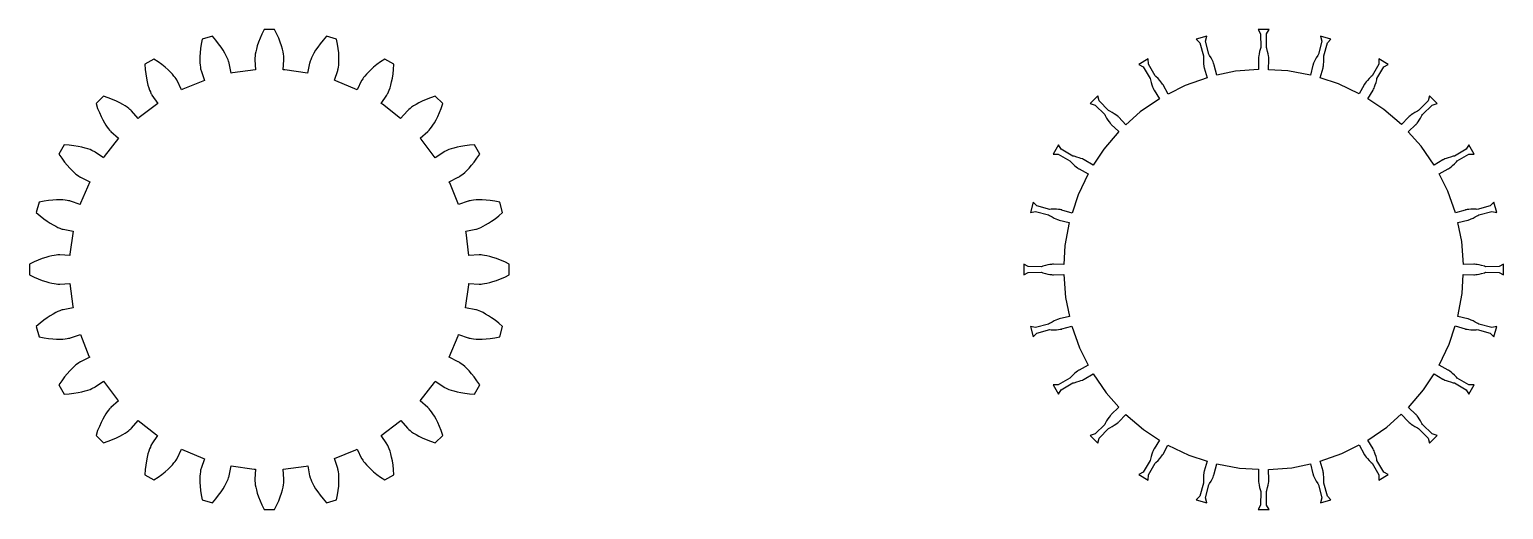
# Model space of a CAD drawing. Header units: metres. Extents: x -24 to 324, y -24 to 424.
# Drawn here: x 175.9 to 324.1, y 75.9 to 124.1 of the extents above; entities that cross this region are included whole.
import ezdxf

# ---------------------------------------------------------------- set-up
doc = ezdxf.new("R2010")
doc.units = ezdxf.units.M

msp = doc.modelspace()

# ---------------------------------------------------------------- linework, layer by layer
for p, q in [((193.243, 123.172), (193.143, 122.67)), ((194.265, 123.446), (193.243, 123.172)), ((194.603, 123.061), (194.265, 123.446)), ((194.895, 122.696), (194.603, 123.061)), ((199.057, 123.244), (198.905, 122.849)), ((199.244, 123.672), (199.057, 123.244)), ((199.471, 124.131), (199.244, 123.672)), ((200.529, 124.131), (199.471, 124.131)), ((200.756, 123.672), (200.529, 124.131)), ((200.943, 123.244), (200.756, 123.672)), ((201.095, 122.849), (200.943, 123.244)), ((205.397, 123.061), (205.105, 122.696)), ((205.735, 123.446), (205.397, 123.061)), ((206.757, 123.172), (205.735, 123.446)), ((206.857, 122.67), (206.757, 123.172)), ((294.279, 123.45), (293.229, 123.168)), ((293.229, 123.168), (293.584, 122.799)), ((294.157, 122.952), (294.279, 123.45)), ((300.544, 124.131), (299.456, 124.131)), ((299.456, 124.131), (299.703, 123.683)), ((299.703, 123.683), (299.72, 122.325)), ((300.28, 122.325), (300.297, 123.683)), ((300.297, 123.683), (300.544, 124.131)), ((306.771, 123.168), (305.721, 123.45)), ((305.721, 123.45), (305.843, 122.952)), ((306.416, 122.799), (306.771, 123.168)), ((193.028, 121.787), (193.006, 121.409)), ((193.073, 122.208), (193.028, 121.787)), ((193.143, 122.67), (193.073, 122.208)), ((195.144, 122.354), (194.895, 122.696)), ((195.353, 122.038), (195.144, 122.354)), ((195.523, 121.751), (195.353, 122.038)), ((195.66, 121.496), (195.523, 121.751)), ((198.584, 121.646), (198.556, 121.448)), ((198.628, 121.887), (198.584, 121.646)), ((198.694, 122.169), (198.628, 121.887)), ((198.785, 122.49), (198.694, 122.169)), ((198.905, 122.849), (198.785, 122.49)), ((201.215, 122.49), (201.095, 122.849)), ((201.306, 122.169), (201.215, 122.49)), ((201.372, 121.887), (201.306, 122.169)), ((201.416, 121.646), (201.372, 121.887)), ((201.444, 121.448), (201.416, 121.646)), ((204.477, 121.751), (204.34, 121.496)), ((204.647, 122.038), (204.477, 121.751)), ((204.856, 122.354), (204.647, 122.038)), ((205.105, 122.696), (204.856, 122.354)), ((206.927, 122.208), (206.857, 122.67)), ((206.972, 121.787), (206.927, 122.208)), ((206.994, 121.409), (206.972, 121.787)), ((293.584, 122.799), (293.952, 121.492)), ((294.492, 121.637), (294.157, 122.952)), ((294.561, 121.531), (294.492, 121.637)), ((299.547, 121.688), (299.51, 121.491)), ((299.602, 121.926), (299.547, 121.688)), ((299.681, 122.205), (299.602, 121.926)), ((299.72, 122.325), (299.681, 122.205)), ((300.319, 122.205), (300.28, 122.325)), ((300.398, 121.926), (300.319, 122.205)), ((300.453, 121.688), (300.398, 121.926)), ((300.49, 121.491), (300.453, 121.688)), ((305.508, 121.637), (305.439, 121.531)), ((305.843, 122.952), (305.508, 121.637)), ((306.048, 121.492), (306.416, 122.799)), ((188.392, 121.163), (187.476, 120.634)), ((187.476, 120.634), (187.509, 120.123)), ((187.509, 120.123), (187.561, 119.658)), ((188.818, 120.879), (188.392, 121.163)), ((189.195, 120.602), (188.818, 120.879)), ((189.524, 120.336), (189.195, 120.602)), ((189.807, 120.085), (189.524, 120.336)), ((193.006, 121.409), (193.001, 121.076)), ((193.001, 121.076), (193.01, 120.786)), ((193.01, 120.786), (193.029, 120.542)), ((193.029, 120.542), (193.054, 120.343)), ((193.054, 120.343), (193.08, 120.19)), ((193.08, 120.19), (193.104, 120.081)), ((195.766, 121.275), (195.66, 121.496)), ((195.844, 121.091), (195.766, 121.275)), ((195.898, 120.945), (195.844, 121.091)), ((195.932, 120.838), (195.898, 120.945)), ((195.949, 120.774), (195.932, 120.838)), ((195.954, 120.752), (195.949, 120.774)), ((196.15, 119.744), (195.954, 120.752)), ((198.542, 121.293), (198.536, 121.181)), ((198.536, 121.181), (198.536, 121.115)), ((198.536, 121.115), (198.537, 121.092)), ((198.537, 121.092), (198.609, 120.059)), ((198.556, 121.448), (198.542, 121.293)), ((201.392, 120.068), (201.463, 121.092)), ((201.458, 121.293), (201.444, 121.448)), ((201.464, 121.181), (201.458, 121.293)), ((201.463, 121.092), (201.464, 121.115)), ((201.464, 121.115), (201.464, 121.181)), ((204.046, 120.752), (203.848, 119.736)), ((204.051, 120.774), (204.046, 120.752)), ((204.068, 120.838), (204.051, 120.774)), ((204.102, 120.945), (204.068, 120.838)), ((204.156, 121.091), (204.102, 120.945)), ((204.234, 121.275), (204.156, 121.091)), ((204.34, 121.496), (204.234, 121.275)), ((206.896, 120.081), (206.92, 120.19)), ((206.92, 120.19), (206.946, 120.343)), ((206.946, 120.343), (206.971, 120.542)), ((206.971, 120.542), (206.99, 120.786)), ((206.99, 120.786), (206.999, 121.076)), ((206.999, 121.076), (206.994, 121.409)), ((210.476, 120.336), (210.193, 120.085)), ((210.805, 120.602), (210.476, 120.336)), ((211.182, 120.879), (210.805, 120.602)), ((211.608, 121.163), (211.182, 120.879)), ((212.524, 120.634), (211.608, 121.163)), ((212.439, 119.658), (212.491, 120.123)), ((212.491, 120.123), (212.524, 120.634)), ((288.405, 121.17), (287.464, 120.626)), ((287.464, 120.626), (287.902, 120.361)), ((287.902, 120.361), (288.595, 119.194)), ((288.416, 120.658), (288.405, 121.17)), ((289.08, 119.474), (288.416, 120.658)), ((293.944, 121.366), (293.941, 121.076)), ((293.941, 121.076), (293.949, 120.832)), ((293.952, 121.492), (293.944, 121.366)), ((293.949, 120.832), (293.965, 120.632)), ((293.965, 120.632), (293.984, 120.477)), ((293.984, 120.477), (294.003, 120.367)), ((294.003, 120.367), (294.017, 120.302)), ((294.017, 120.302), (294.023, 120.281)), ((294.023, 120.281), (294.316, 119.287)), ((294.709, 121.282), (294.561, 121.531)), ((294.825, 121.066), (294.709, 121.282)), ((294.911, 120.885), (294.825, 121.066)), ((294.971, 120.742), (294.911, 120.885)), ((295.01, 120.637), (294.971, 120.742)), ((295.03, 120.574), (295.01, 120.637)), ((295.036, 120.552), (295.03, 120.574)), ((295.283, 119.53), (295.036, 120.552)), ((299.501, 120.101), (297.176, 119.926)), ((299.479, 121.226), (299.476, 121.159)), ((299.476, 121.159), (299.476, 121.137)), ((299.476, 121.137), (299.501, 120.101)), ((299.489, 121.336), (299.479, 121.226)), ((299.51, 121.491), (299.489, 121.336)), ((300.511, 121.336), (300.49, 121.491)), ((300.498, 120.085), (300.524, 121.137)), ((300.521, 121.226), (300.511, 121.336)), ((300.524, 121.159), (300.521, 121.226)), ((300.524, 121.137), (300.524, 121.159)), ((304.964, 120.552), (304.721, 119.546)), ((304.97, 120.574), (304.964, 120.552)), ((304.99, 120.637), (304.97, 120.574)), ((305.029, 120.742), (304.99, 120.637)), ((305.089, 120.885), (305.029, 120.742)), ((305.175, 121.066), (305.089, 120.885)), ((305.291, 121.282), (305.175, 121.066)), ((305.439, 121.531), (305.291, 121.282)), ((305.68, 119.272), (305.977, 120.281)), ((305.977, 120.281), (305.983, 120.302)), ((305.983, 120.302), (305.997, 120.367)), ((305.997, 120.367), (306.016, 120.477)), ((306.016, 120.477), (306.035, 120.632)), ((306.035, 120.632), (306.051, 120.832)), ((306.056, 121.366), (306.048, 121.492)), ((306.051, 120.832), (306.059, 121.076)), ((306.059, 121.076), (306.056, 121.366)), ((311.584, 120.658), (310.92, 119.474)), ((311.405, 119.194), (312.098, 120.361)), ((311.595, 121.17), (311.584, 120.658)), ((312.536, 120.626), (311.595, 121.17)), ((312.098, 120.361), (312.536, 120.626)), ((187.561, 119.658), (187.627, 119.24)), ((187.627, 119.24), (187.703, 118.87)), ((187.703, 118.87), (187.785, 118.546)), ((190.046, 119.852), (189.807, 120.085)), ((190.244, 119.641), (190.046, 119.852)), ((190.403, 119.454), (190.244, 119.641)), ((190.527, 119.296), (190.403, 119.454)), ((190.617, 119.169), (190.527, 119.296)), ((190.677, 119.075), (190.617, 119.169)), ((190.71, 119.018), (190.677, 119.075)), ((190.721, 118.998), (190.71, 119.018)), ((191.171, 118.075), (190.721, 118.998)), ((193.464, 119.016), (191.3, 118.147)), ((193.104, 120.081), (193.121, 120.016)), ((193.121, 120.016), (193.128, 119.995)), ((193.128, 119.995), (193.464, 119.016)), ((196.293, 119.781), (196.15, 119.744)), ((198.609, 120.059), (196.293, 119.781)), ((201.539, 120.066), (201.392, 120.068)), ((203.848, 119.736), (201.539, 120.066)), ((206.538, 119.024), (206.872, 119.995)), ((206.68, 118.984), (206.538, 119.024)), ((208.825, 118.068), (206.68, 118.984)), ((206.872, 119.995), (206.879, 120.016)), ((206.879, 120.016), (206.896, 120.081)), ((209.279, 118.998), (208.825, 118.068)), ((209.29, 119.018), (209.279, 118.998)), ((209.323, 119.075), (209.29, 119.018)), ((209.383, 119.169), (209.323, 119.075)), ((209.473, 119.296), (209.383, 119.169)), ((209.597, 119.454), (209.473, 119.296)), ((209.756, 119.641), (209.597, 119.454)), ((209.954, 119.852), (209.756, 119.641)), ((210.193, 120.085), (209.954, 119.852)), ((212.215, 118.546), (212.297, 118.87)), ((212.297, 118.87), (212.373, 119.24)), ((212.373, 119.24), (212.439, 119.658)), ((288.595, 119.194), (288.621, 119.07)), ((288.621, 119.07), (288.692, 118.79)), ((288.692, 118.79), (288.764, 118.556)), ((289.174, 119.39), (289.08, 119.474)), ((289.381, 119.188), (289.174, 119.39)), ((289.549, 119.009), (289.381, 119.188)), ((289.679, 118.856), (289.549, 119.009)), ((289.774, 118.733), (289.679, 118.856)), ((289.838, 118.642), (289.774, 118.733)), ((289.875, 118.586), (289.838, 118.642)), ((294.316, 119.287), (292.115, 118.516)), ((297.176, 119.926), (295.283, 119.53)), ((302.429, 119.978), (300.498, 120.085)), ((304.721, 119.546), (302.429, 119.978)), ((307.517, 118.668), (305.68, 119.272)), ((309.619, 117.658), (307.517, 118.668)), ((310.162, 118.642), (310.125, 118.586)), ((310.226, 118.733), (310.162, 118.642)), ((310.321, 118.856), (310.226, 118.733)), ((310.451, 119.009), (310.321, 118.856)), ((310.619, 119.188), (310.451, 119.009)), ((310.826, 119.39), (310.619, 119.188)), ((310.92, 119.474), (310.826, 119.39)), ((311.236, 118.556), (311.308, 118.79)), ((311.308, 118.79), (311.379, 119.07)), ((311.379, 119.07), (311.405, 119.194)), ((183.311, 117.438), (182.562, 116.689)), ((183.796, 117.273), (183.311, 117.438)), ((184.231, 117.103), (183.796, 117.273)), ((187.785, 118.546), (187.869, 118.269)), ((187.869, 118.269), (187.95, 118.038)), ((187.95, 118.038), (188.026, 117.852)), ((188.026, 117.852), (188.091, 117.711)), ((188.091, 117.711), (188.142, 117.612)), ((188.142, 117.612), (188.175, 117.554)), ((188.175, 117.554), (188.187, 117.535)), ((188.187, 117.535), (188.765, 116.676)), ((191.3, 118.147), (191.171, 118.075)), ((211.239, 116.683), (211.813, 117.535)), ((211.813, 117.535), (211.825, 117.554)), ((211.825, 117.554), (211.858, 117.612)), ((211.858, 117.612), (211.909, 117.711)), ((211.909, 117.711), (211.974, 117.852)), ((211.974, 117.852), (212.05, 118.038)), ((212.05, 118.038), (212.131, 118.269)), ((212.131, 118.269), (212.215, 118.546)), ((216.204, 117.273), (215.769, 117.103)), ((216.689, 117.438), (216.204, 117.273)), ((217.438, 116.689), (216.689, 117.438)), ((283.321, 117.448), (282.552, 116.679)), ((283.464, 116.956), (283.321, 117.448)), ((289.518, 117.159), (287.591, 115.844)), ((288.764, 118.556), (288.831, 118.367)), ((288.831, 118.367), (288.889, 118.222)), ((288.889, 118.222), (288.936, 118.121)), ((288.936, 118.121), (288.967, 118.062)), ((288.967, 118.062), (288.978, 118.043)), ((288.978, 118.043), (289.518, 117.159)), ((289.886, 118.567), (289.875, 118.586)), ((290.389, 117.643), (289.886, 118.567)), ((292.115, 118.516), (290.389, 117.643)), ((310.114, 118.567), (309.619, 117.658)), ((310.125, 118.586), (310.114, 118.567)), ((310.474, 117.145), (311.022, 118.043)), ((312.093, 116.087), (310.474, 117.145)), ((311.022, 118.043), (311.033, 118.062)), ((311.033, 118.062), (311.064, 118.121)), ((311.064, 118.121), (311.111, 118.222)), ((311.111, 118.222), (311.169, 118.367)), ((311.169, 118.367), (311.236, 118.556)), ((316.679, 117.448), (316.536, 116.956)), ((317.448, 116.679), (316.679, 117.448)), ((182.562, 116.689), (182.727, 116.204)), ((182.727, 116.204), (182.897, 115.769)), ((182.897, 115.769), (183.069, 115.382)), ((184.618, 116.931), (184.231, 117.103)), ((184.956, 116.762), (184.618, 116.931)), ((185.247, 116.599), (184.956, 116.762)), ((185.493, 116.446), (185.247, 116.599)), ((185.695, 116.308), (185.493, 116.446)), ((185.855, 116.187), (185.695, 116.308)), ((185.975, 116.087), (185.855, 116.187)), ((186.057, 116.012), (185.975, 116.087)), ((186.105, 115.965), (186.057, 116.012)), ((186.12, 115.949), (186.105, 115.965)), ((186.794, 115.174), (186.12, 115.949)), ((188.765, 116.676), (186.9, 115.277)), ((211.366, 116.608), (211.239, 116.683)), ((213.2, 115.168), (211.366, 116.608)), ((213.88, 115.949), (213.2, 115.168)), ((213.895, 115.965), (213.88, 115.949)), ((213.943, 116.012), (213.895, 115.965)), ((214.025, 116.087), (213.943, 116.012)), ((214.145, 116.187), (214.025, 116.087)), ((214.305, 116.308), (214.145, 116.187)), ((214.507, 116.446), (214.305, 116.308)), ((214.753, 116.599), (214.507, 116.446)), ((215.044, 116.762), (214.753, 116.599)), ((215.382, 116.931), (215.044, 116.762)), ((215.769, 117.103), (215.382, 116.931)), ((216.931, 115.382), (217.103, 115.769)), ((217.103, 115.769), (217.273, 116.204)), ((217.273, 116.204), (217.438, 116.689)), ((282.552, 116.679), (283.044, 116.536)), ((283.044, 116.536), (284.016, 115.589)), ((284.411, 115.984), (283.464, 116.956)), ((284.525, 115.927), (284.411, 115.984)), ((284.777, 115.786), (284.525, 115.927)), ((284.985, 115.656), (284.777, 115.786)), ((285.15, 115.542), (284.985, 115.656)), ((287.591, 115.844), (286.15, 114.555)), ((313.861, 114.566), (312.093, 116.087)), ((315.015, 115.656), (314.85, 115.542)), ((315.223, 115.786), (315.015, 115.656)), ((315.475, 115.927), (315.223, 115.786)), ((315.589, 115.984), (315.475, 115.927)), ((316.536, 116.956), (315.589, 115.984)), ((315.984, 115.589), (316.956, 116.536)), ((316.956, 116.536), (317.448, 116.679)), ((183.069, 115.382), (183.238, 115.044)), ((183.238, 115.044), (183.401, 114.753)), ((183.401, 114.753), (183.554, 114.507)), ((183.554, 114.507), (183.692, 114.305)), ((183.692, 114.305), (183.813, 114.145)), ((186.9, 115.277), (186.794, 115.174)), ((216.187, 114.145), (216.308, 114.305)), ((216.308, 114.305), (216.446, 114.507)), ((216.446, 114.507), (216.599, 114.753)), ((216.599, 114.753), (216.762, 115.044)), ((216.762, 115.044), (216.931, 115.382)), ((284.016, 115.589), (284.073, 115.475)), ((284.073, 115.475), (284.214, 115.223)), ((284.214, 115.223), (284.344, 115.015)), ((284.344, 115.015), (284.458, 114.85)), ((284.458, 114.85), (284.552, 114.726)), ((284.552, 114.726), (284.623, 114.64)), ((284.623, 114.64), (284.668, 114.591)), ((284.668, 114.591), (284.683, 114.575)), ((284.683, 114.575), (285.434, 113.861)), ((285.274, 115.448), (285.15, 115.542)), ((285.36, 115.377), (285.274, 115.448)), ((285.409, 115.332), (285.36, 115.377)), ((285.425, 115.317), (285.409, 115.332)), ((286.15, 114.555), (285.425, 115.317)), ((314.575, 115.317), (313.861, 114.566)), ((314.555, 113.85), (315.317, 114.575)), ((314.591, 115.332), (314.575, 115.317)), ((314.64, 115.377), (314.591, 115.332)), ((314.726, 115.448), (314.64, 115.377)), ((314.85, 115.542), (314.726, 115.448)), ((315.317, 114.575), (315.332, 114.591)), ((315.332, 114.591), (315.377, 114.64)), ((315.377, 114.64), (315.448, 114.726)), ((315.448, 114.726), (315.542, 114.85)), ((315.542, 114.85), (315.656, 115.015)), ((315.656, 115.015), (315.786, 115.223)), ((315.786, 115.223), (315.927, 115.475)), ((315.927, 115.475), (315.984, 115.589)), ((184.832, 113.2), (183.392, 111.366)), ((183.813, 114.145), (183.913, 114.025)), ((183.913, 114.025), (183.988, 113.943)), ((183.988, 113.943), (184.035, 113.895)), ((184.035, 113.895), (184.051, 113.88)), ((184.051, 113.88), (184.832, 113.2)), ((215.174, 113.206), (215.949, 113.88)), ((215.277, 113.1), (215.174, 113.206)), ((216.676, 111.235), (215.277, 113.1)), ((215.949, 113.88), (215.965, 113.895)), ((215.965, 113.895), (216.012, 113.943)), ((216.012, 113.943), (216.087, 114.025)), ((216.087, 114.025), (216.187, 114.145)), ((285.434, 113.861), (283.913, 112.093)), ((315.844, 112.409), (314.555, 113.85)), ((179.366, 112.524), (178.837, 111.608)), ((178.837, 111.608), (179.121, 111.182)), ((179.877, 112.491), (179.366, 112.524)), ((180.342, 112.439), (179.877, 112.491)), ((180.76, 112.373), (180.342, 112.439)), ((181.13, 112.297), (180.76, 112.373)), ((181.454, 112.215), (181.13, 112.297)), ((181.731, 112.131), (181.454, 112.215)), ((181.962, 112.05), (181.731, 112.131)), ((182.148, 111.974), (181.962, 112.05)), ((182.289, 111.909), (182.148, 111.974)), ((182.388, 111.858), (182.289, 111.909)), ((182.446, 111.825), (182.388, 111.858)), ((182.465, 111.813), (182.446, 111.825)), ((183.317, 111.239), (182.465, 111.813)), ((183.392, 111.366), (183.317, 111.239)), ((217.535, 111.813), (216.676, 111.235)), ((217.554, 111.825), (217.535, 111.813)), ((217.612, 111.858), (217.554, 111.825)), ((217.711, 111.909), (217.612, 111.858)), ((217.852, 111.974), (217.711, 111.909)), ((218.038, 112.05), (217.852, 111.974)), ((218.269, 112.131), (218.038, 112.05)), ((218.546, 112.215), (218.269, 112.131)), ((218.87, 112.297), (218.546, 112.215)), ((219.24, 112.373), (218.87, 112.297)), ((219.658, 112.439), (219.24, 112.373)), ((220.123, 112.491), (219.658, 112.439)), ((220.634, 112.524), (220.123, 112.491)), ((221.163, 111.608), (220.634, 112.524)), ((220.879, 111.182), (221.163, 111.608)), ((279.374, 112.536), (278.83, 111.595)), ((278.83, 111.595), (279.342, 111.584)), ((279.342, 111.584), (280.526, 110.92)), ((279.639, 112.098), (279.374, 112.536)), ((280.806, 111.405), (279.639, 112.098)), ((280.93, 111.379), (280.806, 111.405)), ((281.21, 111.308), (280.93, 111.379)), ((281.444, 111.236), (281.21, 111.308)), ((281.633, 111.169), (281.444, 111.236)), ((283.913, 112.093), (282.855, 110.474)), ((317.159, 110.482), (315.844, 112.409)), ((318.556, 111.236), (318.367, 111.169)), ((318.79, 111.308), (318.556, 111.236)), ((319.07, 111.379), (318.79, 111.308)), ((319.194, 111.405), (319.07, 111.379)), ((320.361, 112.098), (319.194, 111.405)), ((319.474, 110.92), (320.658, 111.584)), ((320.626, 112.536), (320.361, 112.098)), ((321.17, 111.595), (320.626, 112.536)), ((320.658, 111.584), (321.17, 111.595)), ((179.121, 111.182), (179.398, 110.805)), ((179.398, 110.805), (179.664, 110.476)), ((179.664, 110.476), (179.915, 110.193)), ((179.915, 110.193), (180.148, 109.954)), ((180.148, 109.954), (180.359, 109.756)), ((180.359, 109.756), (180.546, 109.597)), ((219.454, 109.597), (219.641, 109.756)), ((219.641, 109.756), (219.852, 109.954)), ((219.852, 109.954), (220.085, 110.193)), ((220.085, 110.193), (220.336, 110.476)), ((220.336, 110.476), (220.602, 110.805)), ((220.602, 110.805), (220.879, 111.182)), ((280.526, 110.92), (280.61, 110.826)), ((280.61, 110.826), (280.812, 110.619)), ((280.812, 110.619), (280.991, 110.451)), ((280.991, 110.451), (281.144, 110.321)), ((281.144, 110.321), (281.267, 110.226)), ((281.267, 110.226), (281.358, 110.162)), ((281.358, 110.162), (281.414, 110.126)), ((281.414, 110.126), (281.433, 110.114)), ((281.433, 110.114), (282.342, 109.619)), ((281.778, 111.111), (281.633, 111.169)), ((281.879, 111.064), (281.778, 111.111)), ((281.938, 111.033), (281.879, 111.064)), ((281.957, 111.022), (281.938, 111.033)), ((282.855, 110.474), (281.957, 111.022)), ((318.043, 111.022), (317.159, 110.482)), ((317.643, 109.611), (318.567, 110.114)), ((318.062, 111.033), (318.043, 111.022)), ((318.121, 111.064), (318.062, 111.033)), ((318.222, 111.111), (318.121, 111.064)), ((318.367, 111.169), (318.222, 111.111)), ((318.567, 110.114), (318.586, 110.126)), ((318.586, 110.126), (318.642, 110.162)), ((318.642, 110.162), (318.733, 110.226)), ((318.733, 110.226), (318.856, 110.321)), ((318.856, 110.321), (319.009, 110.451)), ((319.009, 110.451), (319.188, 110.619)), ((319.188, 110.619), (319.39, 110.826)), ((319.39, 110.826), (319.474, 110.92)), ((180.546, 109.597), (180.704, 109.473)), ((180.704, 109.473), (180.831, 109.383)), ((180.831, 109.383), (180.925, 109.323)), ((180.925, 109.323), (180.982, 109.29)), ((180.982, 109.29), (181.002, 109.279)), ((181.002, 109.279), (181.932, 108.825)), ((181.932, 108.825), (181.016, 106.68)), ((218.075, 108.829), (218.998, 109.279)), ((218.147, 108.7), (218.075, 108.829)), ((219.016, 106.536), (218.147, 108.7)), ((218.998, 109.279), (219.018, 109.29)), ((219.018, 109.29), (219.075, 109.323)), ((219.075, 109.323), (219.169, 109.383)), ((219.169, 109.383), (219.296, 109.473)), ((219.296, 109.473), (219.454, 109.597)), ((282.342, 109.619), (281.332, 107.517)), ((318.516, 107.885), (317.643, 109.611)), ((176.828, 106.757), (176.554, 105.735)), ((177.33, 106.857), (176.828, 106.757)), ((177.792, 106.927), (177.33, 106.857)), ((178.213, 106.972), (177.792, 106.927)), ((178.591, 106.994), (178.213, 106.972)), ((178.924, 106.999), (178.591, 106.994)), ((179.214, 106.99), (178.924, 106.999)), ((179.458, 106.971), (179.214, 106.99)), ((179.657, 106.946), (179.458, 106.971)), ((179.81, 106.92), (179.657, 106.946)), ((179.919, 106.896), (179.81, 106.92)), ((179.984, 106.879), (179.919, 106.896)), ((180.005, 106.872), (179.984, 106.879)), ((180.976, 106.538), (180.005, 106.872)), ((219.995, 106.872), (219.016, 106.536)), ((220.016, 106.879), (219.995, 106.872)), ((220.081, 106.896), (220.016, 106.879)), ((220.19, 106.92), (220.081, 106.896)), ((220.343, 106.946), (220.19, 106.92)), ((220.542, 106.971), (220.343, 106.946)), ((220.786, 106.99), (220.542, 106.971)), ((221.076, 106.999), (220.786, 106.99)), ((221.409, 106.994), (221.076, 106.999)), ((221.787, 106.972), (221.409, 106.994)), ((222.208, 106.927), (221.787, 106.972)), ((222.67, 106.857), (222.208, 106.927)), ((223.172, 106.757), (222.67, 106.857)), ((223.446, 105.735), (223.172, 106.757)), ((276.832, 106.771), (276.55, 105.721)), ((277.201, 106.416), (276.832, 106.771)), ((281.332, 107.517), (280.728, 105.68)), ((319.287, 105.684), (318.516, 107.885)), ((323.168, 106.771), (322.799, 106.416)), ((323.45, 105.721), (323.168, 106.771)), ((176.554, 105.735), (176.939, 105.397)), ((176.939, 105.397), (177.304, 105.105)), ((181.016, 106.68), (180.976, 106.538)), ((222.696, 105.105), (223.061, 105.397)), ((223.061, 105.397), (223.446, 105.735)), ((276.55, 105.721), (277.048, 105.843)), ((277.048, 105.843), (278.363, 105.508)), ((278.508, 106.048), (277.201, 106.416)), ((278.363, 105.508), (278.469, 105.439)), ((278.469, 105.439), (278.718, 105.291)), ((278.634, 106.056), (278.508, 106.048)), ((278.924, 106.059), (278.634, 106.056)), ((278.718, 105.291), (278.934, 105.175)), ((279.168, 106.051), (278.924, 106.059)), ((279.368, 106.035), (279.168, 106.051)), ((279.523, 106.016), (279.368, 106.035)), ((279.633, 105.997), (279.523, 106.016)), ((279.698, 105.983), (279.633, 105.997)), ((279.719, 105.977), (279.698, 105.983)), ((280.728, 105.68), (279.719, 105.977)), ((320.281, 105.977), (319.287, 105.684)), ((320.302, 105.983), (320.281, 105.977)), ((320.367, 105.997), (320.302, 105.983)), ((320.477, 106.016), (320.367, 105.997)), ((320.632, 106.035), (320.477, 106.016)), ((320.832, 106.051), (320.632, 106.035)), ((321.076, 106.059), (320.832, 106.051)), ((321.066, 105.175), (321.282, 105.291)), ((321.366, 106.056), (321.076, 106.059)), ((321.282, 105.291), (321.531, 105.439)), ((321.492, 106.048), (321.366, 106.056)), ((322.799, 106.416), (321.492, 106.048)), ((321.531, 105.439), (321.637, 105.508)), ((321.637, 105.508), (322.952, 105.843)), ((322.952, 105.843), (323.45, 105.721)), ((177.304, 105.105), (177.646, 104.856)), ((177.646, 104.856), (177.962, 104.647)), ((177.962, 104.647), (178.249, 104.477)), ((178.249, 104.477), (178.504, 104.34)), ((178.504, 104.34), (178.725, 104.234)), ((178.725, 104.234), (178.909, 104.156)), ((178.909, 104.156), (179.055, 104.102)), ((179.055, 104.102), (179.162, 104.068)), ((179.162, 104.068), (179.226, 104.051)), ((179.226, 104.051), (179.248, 104.046)), ((179.248, 104.046), (180.264, 103.848)), ((180.264, 103.848), (179.934, 101.539)), ((219.744, 103.85), (220.752, 104.046)), ((219.781, 103.707), (219.744, 103.85)), ((220.752, 104.046), (220.774, 104.051)), ((220.774, 104.051), (220.838, 104.068)), ((220.838, 104.068), (220.945, 104.102)), ((220.945, 104.102), (221.091, 104.156)), ((221.091, 104.156), (221.275, 104.234)), ((221.275, 104.234), (221.496, 104.34)), ((221.496, 104.34), (221.751, 104.477)), ((221.751, 104.477), (222.038, 104.647)), ((222.038, 104.647), (222.354, 104.856)), ((222.354, 104.856), (222.696, 105.105)), ((278.934, 105.175), (279.115, 105.089)), ((279.115, 105.089), (279.258, 105.029)), ((279.258, 105.029), (279.363, 104.99)), ((279.363, 104.99), (279.426, 104.97)), ((279.426, 104.97), (279.448, 104.964)), ((279.448, 104.964), (280.454, 104.721)), ((280.454, 104.721), (280.022, 102.429)), ((319.53, 104.717), (320.552, 104.964)), ((319.926, 102.824), (319.53, 104.717)), ((320.552, 104.964), (320.574, 104.97)), ((320.574, 104.97), (320.637, 104.99)), ((320.637, 104.99), (320.742, 105.029)), ((320.742, 105.029), (320.885, 105.089)), ((320.885, 105.089), (321.066, 105.175)), ((220.059, 101.391), (219.781, 103.707)), ((280.022, 102.429), (279.915, 100.498)), ((320.101, 100.499), (319.926, 102.824)), ((176.756, 100.943), (176.328, 100.756)), ((177.151, 101.095), (176.756, 100.943)), ((177.51, 101.215), (177.151, 101.095)), ((177.831, 101.306), (177.51, 101.215)), ((178.113, 101.372), (177.831, 101.306)), ((178.354, 101.416), (178.113, 101.372)), ((178.552, 101.444), (178.354, 101.416)), ((178.707, 101.458), (178.552, 101.444)), ((178.819, 101.464), (178.707, 101.458)), ((178.885, 101.464), (178.819, 101.464)), ((178.908, 101.463), (178.885, 101.464)), ((179.932, 101.392), (178.908, 101.463)), ((179.934, 101.539), (179.932, 101.392)), ((221.092, 101.463), (220.059, 101.391)), ((221.115, 101.464), (221.092, 101.463)), ((221.181, 101.464), (221.115, 101.464)), ((221.293, 101.458), (221.181, 101.464)), ((221.448, 101.444), (221.293, 101.458)), ((221.646, 101.416), (221.448, 101.444)), ((221.887, 101.372), (221.646, 101.416)), ((222.169, 101.306), (221.887, 101.372)), ((222.49, 101.215), (222.169, 101.306)), ((222.849, 101.095), (222.49, 101.215)), ((223.244, 100.943), (222.849, 101.095)), ((223.672, 100.756), (223.244, 100.943)), ((176.328, 100.756), (175.869, 100.529)), ((175.869, 100.529), (175.869, 99.4709)), ((175.869, 99.4709), (176.328, 99.2441)), ((224.131, 100.529), (223.672, 100.756)), ((223.672, 99.2441), (224.131, 99.4709)), ((224.131, 99.4709), (224.131, 100.529)), ((276.317, 100.297), (275.869, 100.544)), ((275.869, 100.544), (275.869, 99.4564)), ((275.869, 99.4564), (276.317, 99.7034)), ((277.675, 100.28), (276.317, 100.297)), ((276.317, 99.7034), (277.675, 99.7204)), ((277.795, 100.319), (277.675, 100.28)), ((277.675, 99.7204), (277.795, 99.6806)), ((278.074, 100.398), (277.795, 100.319)), ((277.795, 99.6806), (278.074, 99.6022)), ((278.312, 100.453), (278.074, 100.398)), ((278.074, 99.6022), (278.312, 99.5468)), ((278.509, 100.49), (278.312, 100.453)), ((278.312, 99.5468), (278.509, 99.5104)), ((278.664, 100.511), (278.509, 100.49)), ((278.509, 99.5104), (278.664, 99.4892)), ((278.774, 100.521), (278.664, 100.511)), ((278.664, 99.4892), (278.774, 99.479)), ((278.841, 100.524), (278.774, 100.521)), ((278.774, 99.479), (278.841, 99.4759)), ((278.863, 100.524), (278.841, 100.524)), ((278.841, 99.4759), (278.863, 99.4757)), ((279.915, 100.498), (278.863, 100.524)), ((278.863, 99.4757), (279.899, 99.5014)), ((279.899, 99.5014), (280.074, 97.1759)), ((319.978, 97.5707), (320.085, 99.5018)), ((320.085, 99.5018), (321.137, 99.4757)), ((321.137, 100.524), (320.101, 100.499)), ((321.159, 100.524), (321.137, 100.524)), ((321.137, 99.4757), (321.159, 99.4759)), ((321.226, 100.521), (321.159, 100.524)), ((321.159, 99.4759), (321.226, 99.479)), ((321.336, 100.511), (321.226, 100.521)), ((321.226, 99.479), (321.336, 99.4892)), ((321.491, 100.49), (321.336, 100.511)), ((321.336, 99.4892), (321.491, 99.5104)), ((321.688, 100.453), (321.491, 100.49)), ((321.491, 99.5104), (321.688, 99.5468)), ((321.926, 100.398), (321.688, 100.453)), ((321.688, 99.5468), (321.926, 99.6022)), ((322.205, 100.319), (321.926, 100.398)), ((321.926, 99.6022), (322.205, 99.6806)), ((322.325, 100.28), (322.205, 100.319)), ((322.205, 99.6806), (322.325, 99.7204)), ((323.683, 100.297), (322.325, 100.28)), ((322.325, 99.7204), (323.683, 99.7034)), ((324.131, 100.544), (323.683, 100.297)), ((323.683, 99.7034), (324.131, 99.4564)), ((324.131, 99.4564), (324.131, 100.544)), ((176.328, 99.2441), (176.756, 99.0565)), ((176.756, 99.0565), (177.151, 98.9047)), ((177.151, 98.9047), (177.51, 98.7851)), ((177.51, 98.7851), (177.831, 98.6943)), ((177.831, 98.6943), (178.113, 98.6284)), ((178.113, 98.6284), (178.354, 98.5837)), ((178.354, 98.5837), (178.552, 98.5561)), ((178.552, 98.5561), (178.707, 98.5417)), ((178.707, 98.5417), (178.819, 98.5365)), ((178.819, 98.5365), (178.885, 98.5363)), ((178.885, 98.5363), (178.908, 98.5372)), ((178.908, 98.5372), (179.941, 98.6088)), ((179.941, 98.6088), (180.219, 96.2934)), ((219.736, 96.152), (220.066, 98.4607)), ((220.066, 98.4607), (220.068, 98.6082)), ((220.068, 98.6082), (221.092, 98.5372)), ((221.092, 98.5372), (221.115, 98.5363)), ((221.115, 98.5363), (221.181, 98.5365)), ((221.181, 98.5365), (221.293, 98.5417)), ((221.293, 98.5417), (221.448, 98.5561)), ((221.448, 98.5561), (221.646, 98.5837)), ((221.646, 98.5837), (221.887, 98.6284)), ((221.887, 98.6284), (222.169, 98.6943)), ((222.169, 98.6943), (222.49, 98.7851)), ((222.49, 98.7851), (222.849, 98.9047)), ((222.849, 98.9047), (223.244, 99.0565)), ((223.244, 99.0565), (223.672, 99.2441)), ((280.074, 97.1759), (280.47, 95.2828)), ((319.546, 95.279), (319.978, 97.5707)), ((177.304, 94.8953), (176.939, 94.6033)), ((177.646, 95.1442), (177.304, 94.8953)), ((177.962, 95.3526), (177.646, 95.1442)), ((178.249, 95.5235), (177.962, 95.3526)), ((178.504, 95.66), (178.249, 95.5235)), ((178.725, 95.7656), (178.504, 95.66)), ((178.909, 95.8436), (178.725, 95.7656)), ((179.055, 95.8977), (178.909, 95.8436)), ((179.162, 95.9315), (179.055, 95.8977)), ((179.226, 95.949), (179.162, 95.9315)), ((179.248, 95.9539), (179.226, 95.949)), ((180.256, 96.1505), (179.248, 95.9539)), ((180.219, 96.2934), (180.256, 96.1505)), ((220.752, 95.9539), (219.736, 96.152)), ((220.774, 95.949), (220.752, 95.9539)), ((220.838, 95.9315), (220.774, 95.949)), ((220.945, 95.8977), (220.838, 95.9315)), ((221.091, 95.8436), (220.945, 95.8977)), ((221.275, 95.7656), (221.091, 95.8436)), ((221.496, 95.66), (221.275, 95.7656)), ((221.751, 95.5235), (221.496, 95.66)), ((222.038, 95.3526), (221.751, 95.5235)), ((222.354, 95.1442), (222.038, 95.3526)), ((222.696, 94.8953), (222.354, 95.1442)), ((223.061, 94.6033), (222.696, 94.8953)), ((279.115, 94.9107), (278.934, 94.8245)), ((279.258, 94.9712), (279.115, 94.9107)), ((279.363, 95.0097), (279.258, 94.9712)), ((279.426, 95.03), (279.363, 95.0097)), ((279.448, 95.0359), (279.426, 95.03)), ((280.47, 95.2828), (279.448, 95.0359)), ((320.552, 95.0359), (319.546, 95.279)), ((320.574, 95.03), (320.552, 95.0359)), ((320.637, 95.0097), (320.574, 95.03)), ((320.742, 94.9712), (320.637, 95.0097)), ((320.885, 94.9107), (320.742, 94.9712)), ((321.066, 94.8245), (320.885, 94.9107)), ((176.939, 94.6033), (176.554, 94.2654)), ((176.554, 94.2654), (176.828, 93.2433)), ((180.005, 93.1279), (180.984, 93.4645)), ((180.984, 93.4645), (181.853, 91.3)), ((218.984, 93.3197), (219.024, 93.4618)), ((219.024, 93.4618), (219.995, 93.1279)), ((223.446, 94.2654), (223.061, 94.6033)), ((223.172, 93.2433), (223.446, 94.2654)), ((277.048, 94.157), (276.55, 94.2795)), ((276.55, 94.2795), (276.832, 93.2293)), ((276.832, 93.2293), (277.201, 93.584)), ((278.363, 94.4919), (277.048, 94.157)), ((277.201, 93.584), (278.508, 93.9517)), ((278.469, 94.5615), (278.363, 94.4919)), ((278.718, 94.7093), (278.469, 94.5615)), ((278.508, 93.9517), (278.634, 93.9444)), ((278.634, 93.9444), (278.924, 93.9408)), ((278.934, 94.8245), (278.718, 94.7093)), ((278.924, 93.9408), (279.168, 93.949)), ((279.168, 93.949), (279.368, 93.9649)), ((279.368, 93.9649), (279.523, 93.9843)), ((279.523, 93.9843), (279.633, 94.0032)), ((279.633, 94.0032), (279.698, 94.0174)), ((279.698, 94.0174), (279.719, 94.0231)), ((279.719, 94.0231), (280.713, 94.3158)), ((280.713, 94.3158), (281.484, 92.1149)), ((318.668, 92.4828), (319.272, 94.3204)), ((319.272, 94.3204), (320.281, 94.0231)), ((320.281, 94.0231), (320.302, 94.0174)), ((320.302, 94.0174), (320.367, 94.0032)), ((320.367, 94.0032), (320.477, 93.9843)), ((320.477, 93.9843), (320.632, 93.9649)), ((320.632, 93.9649), (320.832, 93.949)), ((320.832, 93.949), (321.076, 93.9408)), ((321.282, 94.7093), (321.066, 94.8245)), ((321.076, 93.9408), (321.366, 93.9444)), ((321.531, 94.5615), (321.282, 94.7093)), ((321.366, 93.9444), (321.492, 93.9517)), ((321.492, 93.9517), (322.799, 93.584)), ((321.637, 94.4919), (321.531, 94.5615)), ((322.952, 94.157), (321.637, 94.4919)), ((322.799, 93.584), (323.168, 93.2293)), ((323.45, 94.2795), (322.952, 94.157)), ((323.168, 93.2293), (323.45, 94.2795)), ((176.828, 93.2433), (177.33, 93.1431)), ((177.33, 93.1431), (177.792, 93.0726)), ((177.792, 93.0726), (178.213, 93.0282)), ((178.213, 93.0282), (178.591, 93.0056)), ((178.591, 93.0056), (178.924, 93.0011)), ((178.924, 93.0011), (179.214, 93.0104)), ((179.214, 93.0104), (179.458, 93.0295)), ((179.458, 93.0295), (179.657, 93.0542)), ((179.657, 93.0542), (179.81, 93.0804)), ((179.81, 93.0804), (179.919, 93.1042)), ((179.919, 93.1042), (179.984, 93.1213)), ((179.984, 93.1213), (180.005, 93.1279)), ((218.068, 91.1751), (218.984, 93.3197)), ((219.995, 93.1279), (220.016, 93.1213)), ((220.016, 93.1213), (220.081, 93.1042)), ((220.081, 93.1042), (220.19, 93.0804)), ((220.19, 93.0804), (220.343, 93.0542)), ((220.343, 93.0542), (220.542, 93.0295)), ((220.542, 93.0295), (220.786, 93.0104)), ((220.786, 93.0104), (221.076, 93.0011)), ((221.076, 93.0011), (221.409, 93.0056)), ((221.409, 93.0056), (221.787, 93.0282)), ((221.787, 93.0282), (222.208, 93.0726)), ((222.208, 93.0726), (222.67, 93.1431)), ((222.67, 93.1431), (223.172, 93.2433)), ((281.484, 92.1149), (282.357, 90.3888)), ((317.658, 90.3811), (318.668, 92.4828)), ((180.704, 90.5266), (180.546, 90.4035)), ((180.831, 90.6166), (180.704, 90.5266)), ((180.925, 90.6768), (180.831, 90.6166)), ((180.982, 90.7103), (180.925, 90.6768)), ((181.002, 90.7207), (180.982, 90.7103)), ((181.925, 91.1715), (181.002, 90.7207)), ((181.853, 91.3), (181.925, 91.1715)), ((218.998, 90.7207), (218.068, 91.1751)), ((219.018, 90.7103), (218.998, 90.7207)), ((219.075, 90.6768), (219.018, 90.7103)), ((219.169, 90.6166), (219.075, 90.6768)), ((219.296, 90.5266), (219.169, 90.6166)), ((219.454, 90.4035), (219.296, 90.5266)), ((179.398, 89.195), (179.121, 88.8184)), ((179.664, 89.5239), (179.398, 89.195)), ((179.915, 89.807), (179.664, 89.5239)), ((180.148, 90.0463), (179.915, 89.807)), ((180.359, 90.2443), (180.148, 90.0463)), ((180.546, 90.4035), (180.359, 90.2443)), ((219.641, 90.2443), (219.454, 90.4035)), ((219.852, 90.0463), (219.641, 90.2443)), ((220.085, 89.807), (219.852, 90.0463)), ((220.336, 89.5239), (220.085, 89.807)), ((220.602, 89.195), (220.336, 89.5239)), ((220.879, 88.8184), (220.602, 89.195)), ((280.526, 89.0796), (279.342, 88.4156)), ((280.61, 89.1742), (280.526, 89.0796)), ((280.812, 89.3813), (280.61, 89.1742)), ((280.991, 89.5486), (280.812, 89.3813)), ((281.144, 89.6786), (280.991, 89.5486)), ((281.267, 89.7742), (281.144, 89.6786)), ((281.358, 89.8385), (281.267, 89.7742)), ((281.414, 89.8745), (281.358, 89.8385)), ((281.433, 89.8857), (281.414, 89.8745)), ((282.357, 90.3888), (281.433, 89.8857)), ((281.879, 88.936), (281.938, 88.9667)), ((281.938, 88.9667), (281.957, 88.9777)), ((281.957, 88.9777), (282.841, 89.5175)), ((282.841, 89.5175), (284.156, 87.5913)), ((316.087, 87.9073), (317.145, 89.5259)), ((317.145, 89.5259), (318.043, 88.9777)), ((318.567, 89.8857), (317.658, 90.3811)), ((318.043, 88.9777), (318.062, 88.9667)), ((318.062, 88.9667), (318.121, 88.936)), ((318.586, 89.8745), (318.567, 89.8857)), ((318.642, 89.8385), (318.586, 89.8745)), ((318.733, 89.7742), (318.642, 89.8385)), ((318.856, 89.6786), (318.733, 89.7742)), ((319.009, 89.5486), (318.856, 89.6786)), ((319.188, 89.3813), (319.009, 89.5486)), ((319.39, 89.1742), (319.188, 89.3813)), ((319.474, 89.0796), (319.39, 89.1742)), ((320.658, 88.4156), (319.474, 89.0796)), ((179.121, 88.8184), (178.837, 88.3925)), ((178.837, 88.3925), (179.366, 87.4761)), ((179.366, 87.4761), (179.877, 87.5092)), ((179.877, 87.5092), (180.342, 87.5609)), ((180.342, 87.5609), (180.76, 87.6268)), ((180.76, 87.6268), (181.13, 87.7028)), ((181.13, 87.7028), (181.454, 87.7848)), ((181.454, 87.7848), (181.731, 87.8687)), ((181.731, 87.8687), (181.962, 87.9503)), ((181.962, 87.9503), (182.148, 88.0256)), ((182.148, 88.0256), (182.289, 88.0907)), ((182.289, 88.0907), (182.388, 88.1418)), ((182.388, 88.1418), (182.446, 88.1751)), ((182.446, 88.1751), (182.465, 88.187)), ((182.465, 88.187), (183.324, 88.7655)), ((183.324, 88.7655), (184.723, 86.8996)), ((215.168, 86.7996), (216.608, 88.6339)), ((216.608, 88.6339), (216.683, 88.7609)), ((216.683, 88.7609), (217.535, 88.187)), ((217.535, 88.187), (217.554, 88.1751)), ((217.554, 88.1751), (217.612, 88.1418)), ((217.612, 88.1418), (217.711, 88.0907)), ((217.711, 88.0907), (217.852, 88.0256)), ((217.852, 88.0256), (218.038, 87.9503)), ((218.038, 87.9503), (218.269, 87.8687)), ((218.269, 87.8687), (218.546, 87.7848)), ((218.546, 87.7848), (218.87, 87.7028)), ((218.87, 87.7028), (219.24, 87.6268)), ((219.24, 87.6268), (219.658, 87.5609)), ((219.658, 87.5609), (220.123, 87.5092)), ((220.123, 87.5092), (220.634, 87.4761)), ((220.634, 87.4761), (221.163, 88.3925)), ((221.163, 88.3925), (220.879, 88.8184)), ((279.342, 88.4156), (278.83, 88.4052)), ((278.83, 88.4052), (279.374, 87.4637)), ((279.374, 87.4637), (279.639, 87.9018)), ((279.639, 87.9018), (280.806, 88.5953)), ((280.806, 88.5953), (280.93, 88.6209)), ((280.93, 88.6209), (281.21, 88.6923)), ((281.21, 88.6923), (281.444, 88.7636)), ((281.444, 88.7636), (281.633, 88.8306)), ((281.633, 88.8306), (281.778, 88.8894)), ((281.778, 88.8894), (281.879, 88.936)), ((284.156, 87.5913), (285.445, 86.1499)), ((314.566, 86.1387), (316.087, 87.9073)), ((318.121, 88.936), (318.222, 88.8894)), ((318.222, 88.8894), (318.367, 88.8306)), ((318.367, 88.8306), (318.556, 88.7636)), ((318.556, 88.7636), (318.79, 88.6923)), ((318.79, 88.6923), (319.07, 88.6209)), ((319.07, 88.6209), (319.194, 88.5953)), ((319.194, 88.5953), (320.361, 87.9018)), ((320.361, 87.9018), (320.626, 87.4637)), ((320.626, 87.4637), (321.17, 88.4052)), ((321.17, 88.4052), (320.658, 88.4156)), ((183.988, 86.0573), (183.913, 85.975)), ((184.035, 86.1047), (183.988, 86.0573)), ((184.051, 86.1198), (184.035, 86.1047)), ((184.826, 86.7941), (184.051, 86.1198)), ((184.723, 86.8996), (184.826, 86.7941)), ((215.949, 86.1198), (215.168, 86.7996)), ((215.965, 86.1047), (215.949, 86.1198)), ((216.012, 86.0573), (215.965, 86.1047)), ((216.087, 85.975), (216.012, 86.0573)), ((285.445, 86.1499), (284.683, 85.4249)), ((315.317, 85.4249), (314.566, 86.1387)), ((183.069, 84.6176), (182.897, 84.2311)), ((183.238, 84.9561), (183.069, 84.6176)), ((183.401, 85.2475), (183.238, 84.9561)), ((183.554, 85.4934), (183.401, 85.2475)), ((183.692, 85.6953), (183.554, 85.4934)), ((183.813, 85.8551), (183.692, 85.6953)), ((183.913, 85.975), (183.813, 85.8551)), ((186.12, 84.051), (186.8, 84.8321)), ((186.8, 84.8321), (188.634, 83.3919)), ((211.235, 83.3236), (213.1, 84.7227)), ((213.1, 84.7227), (213.206, 84.8259)), ((213.206, 84.8259), (213.88, 84.051)), ((216.187, 85.8551), (216.087, 85.975)), ((216.308, 85.6953), (216.187, 85.8551)), ((216.446, 85.4934), (216.308, 85.6953)), ((216.599, 85.2475), (216.446, 85.4934)), ((216.762, 84.9561), (216.599, 85.2475)), ((216.931, 84.6176), (216.762, 84.9561)), ((217.103, 84.2311), (216.931, 84.6176)), ((284.073, 84.5246), (284.016, 84.4115)), ((284.214, 84.777), (284.073, 84.5246)), ((284.344, 84.9848), (284.214, 84.777)), ((284.458, 85.1499), (284.344, 84.9848)), ((284.552, 85.2741), (284.458, 85.1499)), ((284.623, 85.3597), (284.552, 85.2741)), ((284.668, 85.4091), (284.623, 85.3597)), ((284.683, 85.4249), (284.668, 85.4091)), ((285.15, 84.4576), (285.274, 84.5517)), ((285.274, 84.5517), (285.36, 84.6228)), ((285.36, 84.6228), (285.409, 84.6678)), ((285.409, 84.6678), (285.425, 84.6835)), ((285.425, 84.6835), (286.139, 85.4336)), ((286.139, 85.4336), (287.907, 83.9133)), ((312.409, 84.1558), (313.85, 85.4453)), ((313.85, 85.4453), (314.575, 84.6835)), ((314.575, 84.6835), (314.591, 84.6678)), ((314.591, 84.6678), (314.64, 84.6228)), ((314.64, 84.6228), (314.726, 84.5517)), ((314.726, 84.5517), (314.85, 84.4576)), ((315.332, 85.4091), (315.317, 85.4249)), ((315.377, 85.3597), (315.332, 85.4091)), ((315.448, 85.2741), (315.377, 85.3597)), ((315.542, 85.1499), (315.448, 85.2741)), ((315.656, 84.9848), (315.542, 85.1499)), ((315.786, 84.777), (315.656, 84.9848)), ((315.927, 84.5246), (315.786, 84.777)), ((315.984, 84.4115), (315.927, 84.5246)), ((182.727, 83.7956), (182.562, 83.3106)), ((182.562, 83.3106), (183.311, 82.5624)), ((182.897, 84.2311), (182.727, 83.7956)), ((184.231, 82.8968), (184.618, 83.0686)), ((184.618, 83.0686), (184.956, 83.238)), ((184.956, 83.238), (185.247, 83.401)), ((185.247, 83.401), (185.493, 83.5537)), ((185.493, 83.5537), (185.695, 83.6923)), ((185.695, 83.6923), (185.855, 83.8131)), ((185.855, 83.8131), (185.975, 83.9126)), ((185.975, 83.9126), (186.057, 83.9876)), ((186.057, 83.9876), (186.105, 84.0347)), ((186.105, 84.0347), (186.12, 84.051)), ((188.761, 83.3168), (188.187, 82.4649)), ((188.634, 83.3919), (188.761, 83.3168)), ((211.813, 82.4649), (211.235, 83.3236)), ((213.88, 84.051), (213.895, 84.0347)), ((213.895, 84.0347), (213.943, 83.9876)), ((213.943, 83.9876), (214.025, 83.9126)), ((214.025, 83.9126), (214.145, 83.8131)), ((214.145, 83.8131), (214.305, 83.6923)), ((214.305, 83.6923), (214.507, 83.5537)), ((214.507, 83.5537), (214.753, 83.401)), ((214.753, 83.401), (215.044, 83.238)), ((215.044, 83.238), (215.382, 83.0686)), ((215.382, 83.0686), (215.769, 82.8968)), ((216.689, 82.5624), (217.438, 83.3106)), ((217.273, 83.7956), (217.103, 84.2311)), ((217.438, 83.3106), (217.273, 83.7956)), ((283.044, 83.4637), (282.552, 83.3211)), ((282.552, 83.3211), (283.321, 82.5523)), ((284.016, 84.4115), (283.044, 83.4637)), ((283.321, 82.5523), (283.464, 83.0441)), ((283.464, 83.0441), (284.411, 84.016)), ((284.411, 84.016), (284.525, 84.0728)), ((284.525, 84.0728), (284.777, 84.2144)), ((284.777, 84.2144), (284.985, 84.3439)), ((284.985, 84.3439), (285.15, 84.4576)), ((287.907, 83.9133), (289.526, 82.8548)), ((310.482, 82.841), (312.409, 84.1558)), ((314.85, 84.4576), (315.015, 84.3439)), ((315.015, 84.3439), (315.223, 84.2144)), ((315.223, 84.2144), (315.475, 84.0728)), ((315.475, 84.0728), (315.589, 84.016)), ((315.589, 84.016), (316.536, 83.0441)), ((316.956, 83.4637), (315.984, 84.4115)), ((316.536, 83.0441), (316.679, 82.5523)), ((316.679, 82.5523), (317.448, 83.3211)), ((317.448, 83.3211), (316.956, 83.4637)), ((183.311, 82.5624), (183.796, 82.7266)), ((183.796, 82.7266), (184.231, 82.8968)), ((187.869, 81.7311), (187.785, 81.454)), ((187.95, 81.962), (187.869, 81.7311)), ((188.026, 82.1476), (187.95, 81.962)), ((188.091, 82.2892), (188.026, 82.1476)), ((188.142, 82.3881), (188.091, 82.2892)), ((188.175, 82.446), (188.142, 82.3881)), ((188.187, 82.4649), (188.175, 82.446)), ((190.721, 81.002), (191.175, 81.9325)), ((191.175, 81.9325), (193.32, 81.0161)), ((206.536, 80.9842), (208.7, 81.8527)), ((208.7, 81.8527), (208.829, 81.925)), ((208.829, 81.925), (209.279, 81.002)), ((211.825, 82.446), (211.813, 82.4649)), ((211.858, 82.3881), (211.825, 82.446)), ((211.909, 82.2892), (211.858, 82.3881)), ((211.974, 82.1476), (211.909, 82.2892)), ((212.05, 81.962), (211.974, 82.1476)), ((212.131, 81.7311), (212.05, 81.962)), ((212.215, 81.454), (212.131, 81.7311)), ((215.769, 82.8968), (216.204, 82.7266)), ((216.204, 82.7266), (216.689, 82.5624)), ((288.831, 81.6332), (288.764, 81.4444)), ((288.889, 81.7776), (288.831, 81.6332)), ((288.936, 81.8786), (288.889, 81.7776)), ((288.967, 81.938), (288.936, 81.8786)), ((288.978, 81.9573), (288.967, 81.938)), ((289.526, 82.8548), (288.978, 81.9573)), ((289.886, 81.4331), (290.381, 82.3424)), ((290.381, 82.3424), (292.483, 81.3316)), ((307.885, 81.484), (309.611, 82.3566)), ((309.611, 82.3566), (310.114, 81.4331)), ((311.022, 81.9573), (310.482, 82.841)), ((311.033, 81.938), (311.022, 81.9573)), ((311.064, 81.8786), (311.033, 81.938)), ((311.111, 81.7776), (311.064, 81.8786)), ((311.169, 81.6332), (311.111, 81.7776)), ((311.236, 81.4444), (311.169, 81.6332)), ((187.561, 80.3417), (187.509, 79.8771)), ((187.627, 80.7596), (187.561, 80.3417)), ((187.703, 81.1303), (187.627, 80.7596)), ((187.785, 81.454), (187.703, 81.1303)), ((189.807, 79.9155), (190.046, 80.1484)), ((190.046, 80.1484), (190.244, 80.3595)), ((190.244, 80.3595), (190.403, 80.5456)), ((190.403, 80.5456), (190.527, 80.7037)), ((190.527, 80.7037), (190.617, 80.8309)), ((190.617, 80.8309), (190.677, 80.9246)), ((190.677, 80.9246), (190.71, 80.9823)), ((190.71, 80.9823), (190.721, 81.002)), ((193.462, 80.9763), (193.128, 80.0049)), ((193.32, 81.0161), (193.462, 80.9763)), ((195.954, 79.2477), (196.152, 80.264)), ((196.152, 80.264), (198.461, 79.934)), ((201.391, 79.9406), (203.707, 80.2193)), ((203.707, 80.2193), (203.85, 80.2559)), ((203.85, 80.2559), (204.046, 79.2477)), ((206.872, 80.0049), (206.536, 80.9842)), ((209.279, 81.002), (209.29, 80.9823)), ((209.29, 80.9823), (209.323, 80.9246)), ((209.323, 80.9246), (209.383, 80.8309)), ((209.383, 80.8309), (209.473, 80.7037)), ((209.473, 80.7037), (209.597, 80.5456)), ((209.597, 80.5456), (209.756, 80.3595)), ((209.756, 80.3595), (209.954, 80.1484)), ((209.954, 80.1484), (210.193, 79.9155)), ((212.297, 81.1303), (212.215, 81.454)), ((212.373, 80.7596), (212.297, 81.1303)), ((212.439, 80.3417), (212.373, 80.7596)), ((212.491, 79.8771), (212.439, 80.3417)), ((288.595, 80.8057), (287.902, 79.6386)), ((288.416, 79.342), (289.08, 80.526)), ((288.621, 80.9296), (288.595, 80.8057)), ((288.692, 81.2101), (288.621, 80.9296)), ((288.764, 81.4444), (288.692, 81.2101)), ((289.08, 80.526), (289.174, 80.6102)), ((289.174, 80.6102), (289.381, 80.8123)), ((289.381, 80.8123), (289.549, 80.9912)), ((289.549, 80.9912), (289.679, 81.1437)), ((289.679, 81.1437), (289.774, 81.2667)), ((289.774, 81.2667), (289.838, 81.3576)), ((289.838, 81.3576), (289.875, 81.4138)), ((289.875, 81.4138), (289.886, 81.4331)), ((292.483, 81.3316), (294.32, 80.7281)), ((294.32, 80.7281), (294.023, 79.7193)), ((295.036, 79.448), (295.279, 80.4545)), ((295.279, 80.4545), (297.571, 80.0222)), ((300.499, 79.8986), (302.824, 80.0741)), ((302.824, 80.0741), (304.717, 80.4702)), ((304.717, 80.4702), (304.964, 79.448)), ((305.684, 80.7126), (307.885, 81.484)), ((305.977, 79.7193), (305.684, 80.7126)), ((310.114, 81.4331), (310.125, 81.4138)), ((310.125, 81.4138), (310.162, 81.3576)), ((310.162, 81.3576), (310.226, 81.2667)), ((310.226, 81.2667), (310.321, 81.1437)), ((310.321, 81.1437), (310.451, 80.9912)), ((310.451, 80.9912), (310.619, 80.8123)), ((310.619, 80.8123), (310.826, 80.6102)), ((310.826, 80.6102), (310.92, 80.526)), ((310.92, 80.526), (311.584, 79.342)), ((311.308, 81.2101), (311.236, 81.4444)), ((311.379, 80.9296), (311.308, 81.2101)), ((311.405, 80.8057), (311.379, 80.9296)), ((312.098, 79.6386), (311.405, 80.8057)), ((187.509, 79.8771), (187.476, 79.3661)), ((187.476, 79.3661), (188.392, 78.837)), ((188.392, 78.837), (188.818, 79.1212)), ((188.818, 79.1212), (189.195, 79.3982)), ((189.195, 79.3982), (189.524, 79.6642)), ((189.524, 79.6642), (189.807, 79.9155)), ((193.01, 79.2137), (193.001, 78.9245)), ((193.001, 78.9245), (193.006, 78.5905)), ((193.006, 78.5905), (193.028, 78.2127)), ((193.029, 79.4579), (193.01, 79.2137)), ((193.054, 79.6567), (193.029, 79.4579)), ((193.08, 79.8103), (193.054, 79.6567)), ((193.104, 79.9191), (193.08, 79.8103)), ((193.121, 79.9837), (193.104, 79.9191)), ((193.128, 80.0049), (193.121, 79.9837)), ((195.66, 78.5038), (195.766, 78.7247)), ((195.766, 78.7247), (195.844, 78.9093)), ((195.844, 78.9093), (195.898, 79.0555)), ((195.898, 79.0555), (195.932, 79.1615)), ((195.932, 79.1615), (195.949, 79.226)), ((195.949, 79.226), (195.954, 79.2477)), ((198.461, 79.934), (198.608, 79.9323)), ((198.537, 78.9076), (198.536, 78.8853)), ((198.536, 78.8853), (198.536, 78.8186)), ((198.536, 78.8186), (198.542, 78.7074)), ((198.608, 79.9323), (198.537, 78.9076)), ((198.542, 78.7074), (198.556, 78.5522)), ((201.463, 78.9076), (201.391, 79.9406)), ((201.444, 78.5522), (201.458, 78.7074)), ((201.458, 78.7074), (201.464, 78.8186)), ((201.464, 78.8853), (201.463, 78.9076)), ((201.464, 78.8186), (201.464, 78.8853)), ((204.046, 79.2477), (204.051, 79.226)), ((204.051, 79.226), (204.068, 79.1615)), ((204.068, 79.1615), (204.102, 79.0555)), ((204.102, 79.0555), (204.156, 78.9093)), ((204.156, 78.9093), (204.234, 78.7247)), ((204.234, 78.7247), (204.34, 78.5038)), ((206.879, 79.9837), (206.872, 80.0049)), ((206.896, 79.9191), (206.879, 79.9837)), ((206.92, 79.8103), (206.896, 79.9191)), ((206.946, 79.6567), (206.92, 79.8103)), ((206.971, 79.4579), (206.946, 79.6567)), ((206.99, 79.2137), (206.971, 79.4579)), ((206.972, 78.2127), (206.994, 78.5905)), ((206.999, 78.9245), (206.99, 79.2137)), ((206.994, 78.5905), (206.999, 78.9245)), ((210.193, 79.9155), (210.476, 79.6642)), ((210.476, 79.6642), (210.805, 79.3982)), ((210.805, 79.3982), (211.182, 79.1212)), ((211.182, 79.1212), (211.608, 78.837)), ((211.608, 78.837), (212.524, 79.3661)), ((212.524, 79.3661), (212.491, 79.8771)), ((287.902, 79.6386), (287.464, 79.3736)), ((287.464, 79.3736), (288.405, 78.83)), ((288.405, 78.83), (288.416, 79.342)), ((293.949, 79.1685), (293.941, 78.9237)), ((293.941, 78.9237), (293.944, 78.6343)), ((293.944, 78.6343), (293.952, 78.5079)), ((293.965, 79.3682), (293.949, 79.1685)), ((293.984, 79.5228), (293.965, 79.3682)), ((294.003, 79.6326), (293.984, 79.5228)), ((294.017, 79.6978), (294.003, 79.6326)), ((294.023, 79.7193), (294.017, 79.6978)), ((294.561, 78.469), (294.709, 78.7178)), ((294.709, 78.7178), (294.825, 78.9339)), ((294.825, 78.9339), (294.911, 79.1148)), ((294.911, 79.1148), (294.971, 79.2584)), ((294.971, 79.2584), (295.01, 79.3628)), ((295.01, 79.3628), (295.03, 79.4265)), ((295.03, 79.4265), (295.036, 79.448)), ((297.571, 80.0222), (299.502, 79.9148)), ((299.502, 79.9148), (299.476, 78.8634)), ((299.476, 78.8634), (299.476, 78.8412)), ((299.476, 78.8412), (299.479, 78.7744)), ((299.479, 78.7744), (299.489, 78.6636)), ((299.489, 78.6636), (299.51, 78.5092)), ((300.49, 78.5092), (300.511, 78.6636)), ((300.524, 78.8634), (300.499, 79.8986)), ((300.511, 78.6636), (300.521, 78.7744)), ((300.521, 78.7744), (300.524, 78.8412)), ((300.524, 78.8412), (300.524, 78.8634)), ((304.964, 79.448), (304.97, 79.4265)), ((304.97, 79.4265), (304.99, 79.3628)), ((304.99, 79.3628), (305.029, 79.2584)), ((305.029, 79.2584), (305.089, 79.1148)), ((305.089, 79.1148), (305.175, 78.9339)), ((305.175, 78.9339), (305.291, 78.7178)), ((305.291, 78.7178), (305.439, 78.469)), ((305.983, 79.6978), (305.977, 79.7193)), ((305.997, 79.6326), (305.983, 79.6978)), ((306.016, 79.5228), (305.997, 79.6326)), ((306.035, 79.3682), (306.016, 79.5228)), ((306.051, 79.1685), (306.035, 79.3682)), ((306.048, 78.5079), (306.056, 78.6343)), ((306.059, 78.9237), (306.051, 79.1685)), ((306.056, 78.6343), (306.059, 78.9237)), ((311.584, 79.342), (311.595, 78.83)), ((311.595, 78.83), (312.536, 79.3736)), ((312.536, 79.3736), (312.098, 79.6386)), ((193.028, 78.2127), (193.073, 77.7921)), ((193.073, 77.7921), (193.143, 77.3299)), ((193.143, 77.3299), (193.243, 76.8277)), ((194.603, 76.9386), (194.895, 77.3037)), ((194.895, 77.3037), (195.144, 77.6458)), ((195.144, 77.6458), (195.353, 77.9617)), ((195.353, 77.9617), (195.523, 78.2486)), ((195.523, 78.2486), (195.66, 78.5038)), ((198.556, 78.5522), (198.584, 78.3537)), ((198.584, 78.3537), (198.628, 78.113)), ((198.628, 78.113), (198.694, 77.8311)), ((198.694, 77.8311), (198.785, 77.5098)), ((198.785, 77.5098), (198.905, 77.1507)), ((198.905, 77.1507), (199.057, 76.7559)), ((200.943, 76.7559), (201.095, 77.1507)), ((201.095, 77.1507), (201.215, 77.5098)), ((201.215, 77.5098), (201.306, 77.8311)), ((201.306, 77.8311), (201.372, 78.113)), ((201.372, 78.113), (201.416, 78.3537)), ((201.416, 78.3537), (201.444, 78.5522)), ((204.34, 78.5038), (204.477, 78.2486)), ((204.477, 78.2486), (204.647, 77.9617)), ((204.647, 77.9617), (204.856, 77.6458)), ((204.856, 77.6458), (205.105, 77.3037)), ((205.105, 77.3037), (205.397, 76.9386)), ((206.757, 76.8277), (206.857, 77.3299)), ((206.857, 77.3299), (206.927, 77.7921)), ((206.927, 77.7921), (206.972, 78.2127)), ((293.584, 77.2012), (293.229, 76.8318)), ((293.952, 78.5079), (293.584, 77.2012)), ((294.157, 77.0476), (294.492, 78.3632)), ((294.492, 78.3632), (294.561, 78.469)), ((299.51, 78.5092), (299.547, 78.3122)), ((299.547, 78.3122), (299.602, 78.0736)), ((299.602, 78.0736), (299.681, 77.795)), ((299.681, 77.795), (299.72, 77.6749)), ((299.72, 77.6749), (299.703, 76.3174)), ((300.28, 77.6749), (300.319, 77.795)), ((300.297, 76.3174), (300.28, 77.6749)), ((300.319, 77.795), (300.398, 78.0736)), ((300.398, 78.0736), (300.453, 78.3122)), ((300.453, 78.3122), (300.49, 78.5092)), ((305.439, 78.469), (305.508, 78.3632)), ((305.508, 78.3632), (305.843, 77.0476)), ((306.416, 77.2012), (306.048, 78.5079)), ((306.771, 76.8318), (306.416, 77.2012)), ((193.243, 76.8277), (194.265, 76.5539)), ((194.265, 76.5539), (194.603, 76.9386)), ((199.057, 76.7559), (199.244, 76.3276)), ((199.244, 76.3276), (199.471, 75.8685)), ((199.471, 75.8685), (200.529, 75.8685)), ((200.529, 75.8685), (200.756, 76.3276)), ((200.756, 76.3276), (200.943, 76.7559)), ((205.397, 76.9386), (205.735, 76.5539)), ((205.735, 76.5539), (206.757, 76.8277)), ((293.229, 76.8318), (294.279, 76.5504)), ((294.279, 76.5504), (294.157, 77.0476)), ((299.703, 76.3174), (299.456, 75.8689)), ((299.456, 75.8689), (300.544, 75.8689)), ((300.544, 75.8689), (300.297, 76.3174)), ((305.843, 77.0476), (305.721, 76.5504)), ((305.721, 76.5504), (306.771, 76.8318))]:
    msp.add_line(p, q)

doc.saveas('drawing.dxf')
